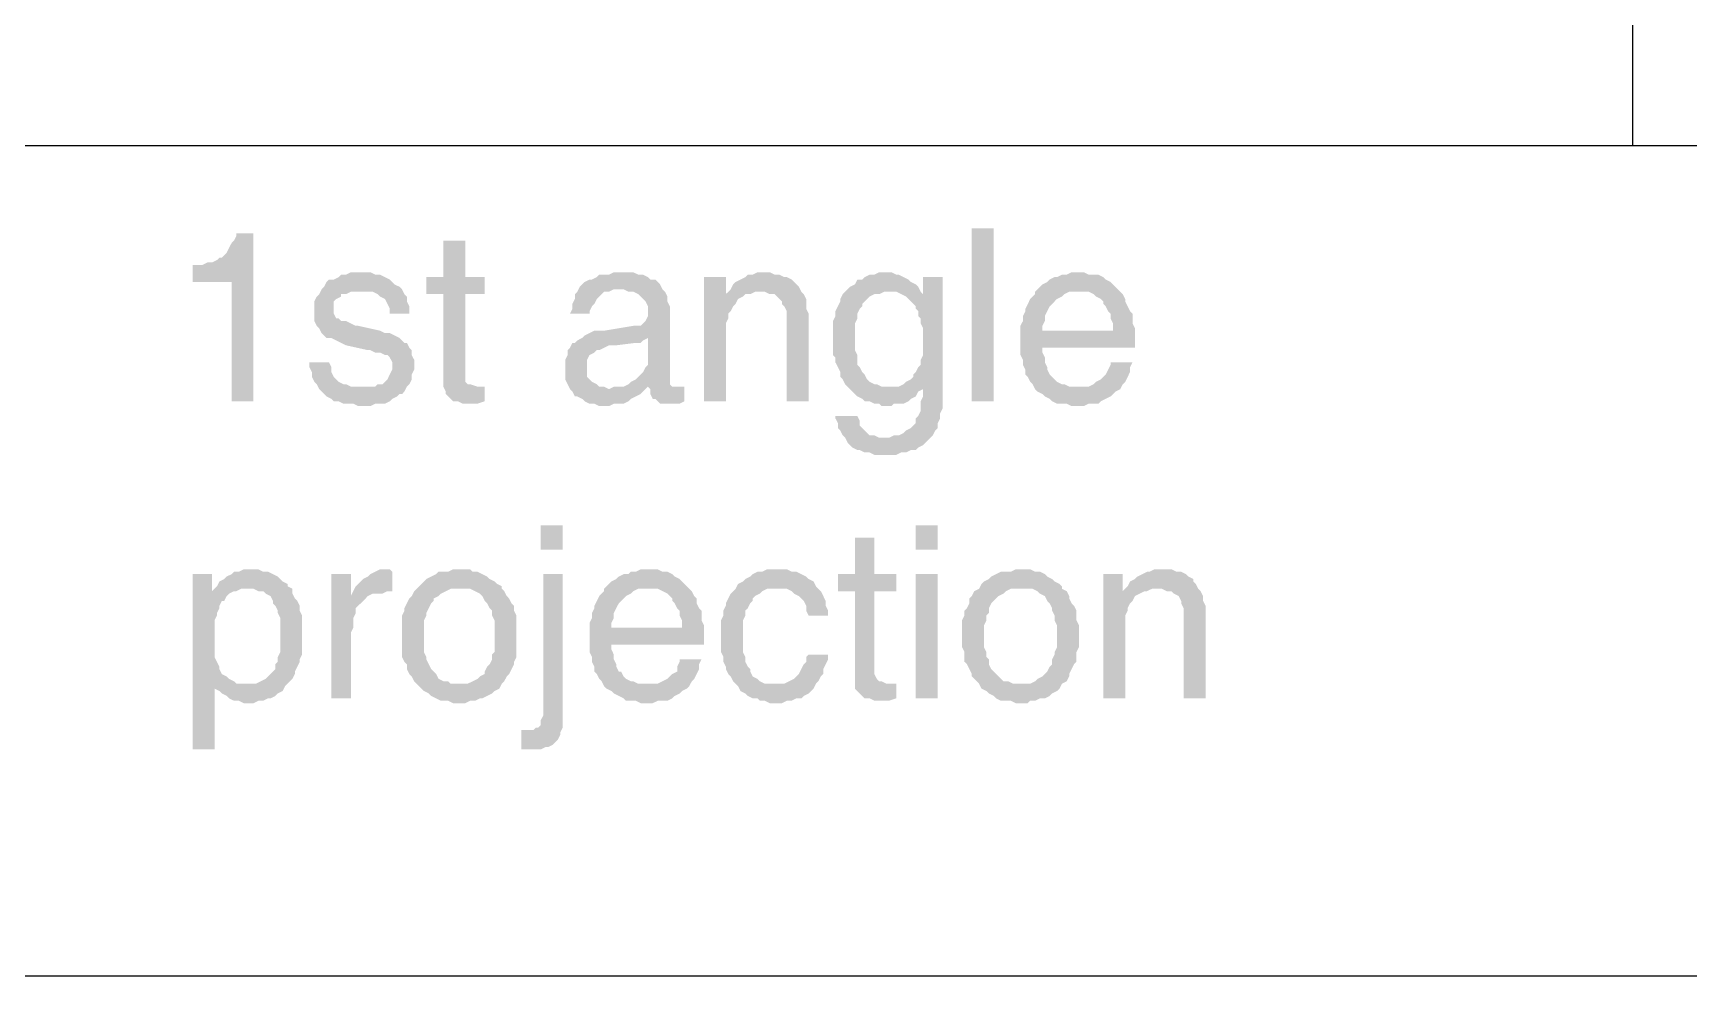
# Model space of a CAD drawing. Header units: millimetres. Extents: x 7018 to 13530, y 4187 to 5692.
# Drawn here: x 9199.14 to 9229.83, y 5414.22 to 5431.7 of the extents above; entities that cross this region are included whole.
import ezdxf

# ---------------------------------------------------------------- set-up
doc = ezdxf.new("R2010")
doc.units = ezdxf.units.MM

msp = doc.modelspace()

# ---------------------------------------------------------------- hatches: boundary and pattern name
at = {"transparency": 33554559}
for points in [[(9203.22, 5427.988), (9202.904, 5427.988), (9202.904, 5427.943), (9202.859, 5427.853), (9202.814, 5427.808), (9202.768, 5427.717), (9202.723, 5427.627), (9202.678, 5427.582), (9202.633, 5427.537), (9202.588, 5427.537), (9202.543, 5427.492), (9202.453, 5427.447), (9202.362, 5427.447), (9202.272, 5427.402), (9202.091, 5427.402), (9202.091, 5427.086), (9202.814, 5427.086), (9202.814, 5424.874), (9203.22, 5424.874)], [(9207.146, 5427.853), (9206.74, 5427.853), (9206.74, 5427.176), (9206.424, 5427.176), (9206.424, 5426.86), (9206.74, 5426.86), (9206.74, 5425.145), (9206.785, 5425.055), (9206.785, 5425.009), (9206.83, 5424.964), (9206.875, 5424.919), (9206.921, 5424.874), (9207.011, 5424.874), (9207.101, 5424.829), (9207.372, 5424.829), (9207.507, 5424.874), (9207.507, 5425.145), (9207.372, 5425.145), (9207.237, 5425.19), (9207.191, 5425.19), (9207.146, 5425.235), (9207.146, 5426.86), (9207.507, 5426.86), (9207.507, 5427.176), (9207.146, 5427.176)], [(9216.534, 5424.874), (9216.534, 5428.078), (9216.94, 5428.078), (9216.94, 5424.874)], [(9205.206, 5427.266), (9205.025, 5427.266), (9204.935, 5427.221), (9204.845, 5427.221), (9204.799, 5427.176), (9204.709, 5427.131), (9204.619, 5427.131), (9204.574, 5427.086), (9204.529, 5426.995), (9204.483, 5426.95), (9204.438, 5426.86), (9204.393, 5426.815), (9204.348, 5426.725), (9204.348, 5426.363), (9204.393, 5426.273), (9204.438, 5426.228), (9204.483, 5426.138), (9204.529, 5426.093), (9204.574, 5426.048), (9204.664, 5426.048), (9204.754, 5426.002), (9204.845, 5425.957), (9204.935, 5425.912), (9205.341, 5425.822), (9205.386, 5425.822), (9205.476, 5425.777), (9205.567, 5425.777), (9205.657, 5425.732), (9205.702, 5425.732), (9205.747, 5425.686), (9205.792, 5425.596), (9205.792, 5425.461), (9205.747, 5425.371), (9205.702, 5425.28), (9205.657, 5425.235), (9205.612, 5425.19), (9205.522, 5425.19), (9205.476, 5425.145), (9205.251, 5425.145), (9204.438, 5425.1), (9204.483, 5425.055), (9204.529, 5425.009), (9204.574, 5424.964), (9204.664, 5424.919), (9204.709, 5424.874), (9204.799, 5424.874), (9204.89, 5424.829), (9205.07, 5424.829), (9205.16, 5424.784), (9205.386, 5424.784), (9205.476, 5424.829), (9205.657, 5424.829), (9205.747, 5424.874), (9205.792, 5424.919), (9205.883, 5424.964), (9205.928, 5425.009), (9205.973, 5425.009), (9206.018, 5425.055), (9206.063, 5425.145), (9206.108, 5425.19), (9206.153, 5425.28), (9206.153, 5425.371), (9206.199, 5425.461), (9206.199, 5425.551), (9206.199, 5425.641), (9206.153, 5425.732), (9206.153, 5425.822), (9206.108, 5425.867), (9206.063, 5425.957), (9206.018, 5425.957), (9205.973, 5426.002), (9205.928, 5426.048), (9205.837, 5426.093), (9205.747, 5426.138), (9205.657, 5426.138), (9205.567, 5426.183), (9205.16, 5426.273), (9205.115, 5426.273), (9205.025, 5426.318), (9204.935, 5426.363), (9204.845, 5426.363), (9204.799, 5426.409), (9204.754, 5426.409), (9204.709, 5426.499), (9204.709, 5426.725), (9204.754, 5426.77), (9204.845, 5426.815), (9204.845, 5426.86), (9204.935, 5426.86), (9205.025, 5426.905), (9205.206, 5426.905), (9205.973, 5426.95), (9205.928, 5426.995), (9205.837, 5427.04), (9205.792, 5427.086), (9205.747, 5427.131), (9205.657, 5427.176), (9205.567, 5427.221), (9205.476, 5427.221), (9205.386, 5427.266), (9205.296, 5427.266)], [(9210.08, 5427.266), (9209.899, 5427.266), (9209.809, 5427.221), (9209.629, 5427.221), (9209.583, 5427.176), (9209.493, 5427.131), (9209.448, 5427.131), (9209.358, 5427.086), (9209.313, 5427.04), (9209.267, 5426.995), (9209.222, 5426.905), (9209.177, 5426.86), (9209.177, 5426.77), (9209.132, 5426.679), (9209.132, 5426.589), (9209.087, 5426.499), (9209.448, 5426.499), (9209.448, 5426.544), (9209.493, 5426.634), (9209.538, 5426.679), (9209.583, 5426.77), (9209.629, 5426.815), (9209.674, 5426.86), (9209.719, 5426.905), (9209.809, 5426.905), (9209.899, 5426.95), (9210.802, 5426.95), (9210.757, 5427.04), (9210.712, 5427.086), (9210.667, 5427.131), (9210.576, 5427.131), (9210.531, 5427.176), (9210.441, 5427.221), (9210.351, 5427.221), (9210.26, 5427.266), (9210.17, 5427.266)], [(9212.698, 5427.266), (9212.562, 5427.266), (9212.472, 5427.221), (9212.382, 5427.221), (9212.336, 5427.176), (9212.246, 5427.131), (9212.156, 5427.086), (9212.111, 5427.04), (9212.066, 5426.95), (9211.975, 5426.86), (9212.291, 5426.815), (9212.336, 5426.86), (9212.427, 5426.86), (9212.517, 5426.905), (9213.375, 5426.905), (9213.329, 5426.995), (9213.284, 5427.04), (9213.239, 5427.086), (9213.194, 5427.131), (9213.104, 5427.176), (9213.059, 5427.176), (9212.968, 5427.221), (9212.878, 5427.221), (9212.788, 5427.266)], [(9214.954, 5427.266), (9214.819, 5427.266), (9214.728, 5427.221), (9214.638, 5427.221), (9214.548, 5427.176), (9214.503, 5427.131), (9214.413, 5427.131), (9214.367, 5427.04), (9214.277, 5426.995), (9214.232, 5426.95), (9214.187, 5426.905), (9215.135, 5426.905), (9215.225, 5426.86), (9215.315, 5426.815), (9215.631, 5426.86), (9215.586, 5426.905), (9215.586, 5426.905), (9215.541, 5426.995), (9215.496, 5427.04), (9215.405, 5427.086), (9215.36, 5427.131), (9215.27, 5427.176), (9215.18, 5427.221), (9215.135, 5427.221), (9215.044, 5427.266)], [(9218.52, 5427.266), (9218.384, 5427.266), (9218.294, 5427.221), (9218.204, 5427.221), (9218.113, 5427.176), (9218.068, 5427.176), (9217.978, 5427.131), (9217.933, 5427.086), (9217.843, 5427.04), (9217.797, 5426.995), (9217.707, 5426.905), (9218.7, 5426.905), (9218.79, 5426.86), (9218.836, 5426.815), (9218.926, 5426.77), (9218.971, 5426.725), (9218.971, 5426.679), (9219.016, 5426.634), (9219.061, 5426.544), (9219.106, 5426.499), (9219.106, 5426.409), (9219.151, 5426.318), (9219.151, 5426.183), (9217.436, 5426.183), (9217.436, 5425.732), (9217.482, 5425.641), (9217.482, 5425.551), (9217.527, 5425.461), (9217.527, 5425.371), (9217.572, 5425.325), (9217.617, 5425.235), (9217.662, 5425.19), (9217.707, 5425.1), (9218.52, 5425.145), (9218.339, 5425.145), (9218.249, 5425.19), (9218.204, 5425.19), (9218.113, 5425.235), (9218.068, 5425.28), (9217.978, 5425.371), (9217.978, 5425.371), (9217.933, 5425.461), (9217.933, 5425.506), (9217.888, 5425.596), (9217.888, 5425.686), (9217.843, 5425.777), (9217.843, 5425.867), (9219.558, 5425.867), (9219.558, 5426.228), (9219.513, 5426.318), (9219.513, 5426.499), (9219.467, 5426.544), (9219.422, 5426.634), (9219.377, 5426.725), (9219.377, 5426.77), (9219.332, 5426.86), (9219.287, 5426.905), (9219.242, 5426.95), (9219.151, 5427.04), (9219.106, 5427.086), (9219.016, 5427.131), (9218.971, 5427.176), (9218.881, 5427.221), (9218.7, 5427.221), (9218.61, 5427.266)], [(9205.973, 5426.95), (9205.206, 5426.905), (9205.431, 5426.905), (9205.522, 5426.86), (9205.567, 5426.815), (9205.567, 5426.815), (9205.657, 5426.77), (9205.702, 5426.679), (9205.747, 5426.589), (9205.747, 5426.499), (9206.108, 5426.499), (9206.108, 5426.634), (9206.063, 5426.725), (9206.063, 5426.815), (9206.018, 5426.86)], [(9210.802, 5426.95), (9209.99, 5426.95), (9210.08, 5426.95), (9210.17, 5426.905), (9210.26, 5426.905), (9210.351, 5426.86), (9210.396, 5426.815), (9210.441, 5426.77), (9210.486, 5426.725), (9210.531, 5426.634), (9210.531, 5426.454), (9210.486, 5426.363), (9210.441, 5426.318), (9210.396, 5426.273), (9210.26, 5426.273), (9209.719, 5426.183), (9209.538, 5426.183), (9209.448, 5426.138), (9209.358, 5426.093), (9209.313, 5426.048), (9210.531, 5426.048), (9210.531, 5425.641), (9210.531, 5425.551), (9210.486, 5425.506), (9210.441, 5425.416), (9210.396, 5425.371), (9210.306, 5425.28), (9210.306, 5425.28), (9210.215, 5425.235), (9210.17, 5425.19), (9210.08, 5425.145), (9209.899, 5425.145), (9209.809, 5425.1), (9209.087, 5425.1), (9209.132, 5425.055), (9209.177, 5424.964), (9209.222, 5424.964), (9209.313, 5424.919), (9209.358, 5424.874), (9209.448, 5424.829), (9209.538, 5424.829), (9209.629, 5424.784), (9209.809, 5424.784), (9209.899, 5424.829), (9210.08, 5424.829), (9210.17, 5424.874), (9210.215, 5424.919), (9210.306, 5424.964), (9210.396, 5425.009), (9210.441, 5425.055), (9210.486, 5425.1), (9210.531, 5425.145), (9210.983, 5425.145), (9210.937, 5425.19), (9210.937, 5426.634), (9210.892, 5426.725), (9210.892, 5426.815), (9210.847, 5426.905)], [(9211.975, 5427.176), (9211.569, 5427.176), (9211.569, 5424.874), (9211.975, 5424.874), (9211.975, 5426.093), (9211.975, 5426.318), (9212.021, 5426.409), (9212.021, 5426.499), (9212.066, 5426.544), (9212.111, 5426.634), (9212.156, 5426.679), (9212.156, 5426.679), (9212.201, 5426.77), (9212.291, 5426.815), (9211.975, 5426.86)], [(9213.375, 5426.905), (9212.607, 5426.905), (9212.698, 5426.905), (9212.788, 5426.86), (9212.878, 5426.86), (9212.923, 5426.815), (9212.968, 5426.77), (9213.013, 5426.725), (9213.013, 5426.679), (9213.059, 5426.634), (9213.104, 5426.544), (9213.104, 5424.874), (9213.51, 5424.874), (9213.51, 5426.499), (9213.465, 5426.589), (9213.465, 5426.77), (9213.42, 5426.86)], [(9214.187, 5426.905), (9214.142, 5426.86), (9214.097, 5426.77), (9214.097, 5426.725), (9214.052, 5426.634), (9214.006, 5426.544), (9214.006, 5426.454), (9213.961, 5426.363), (9213.961, 5425.732), (9214.006, 5425.686), (9214.006, 5425.596), (9214.052, 5425.506), (9214.097, 5425.416), (9214.097, 5425.325), (9214.142, 5425.28), (9214.187, 5425.19), (9214.232, 5425.145), (9214.277, 5425.1), (9214.367, 5425.009), (9214.413, 5424.964), (9214.503, 5424.919), (9214.548, 5424.874), (9214.638, 5424.874), (9214.728, 5424.829), (9214.819, 5424.829), (9214.864, 5424.784), (9215.044, 5424.784), (9215.09, 5424.829), (9215.27, 5424.829), (9215.36, 5424.874), (9215.405, 5424.919), (9215.496, 5424.964), (9215.541, 5425.055), (9215.631, 5425.1), (9215.631, 5425.1), (9214.999, 5425.145), (9214.864, 5425.145), (9214.774, 5425.19), (9214.728, 5425.19), (9214.638, 5425.235), (9214.593, 5425.28), (9214.548, 5425.371), (9214.503, 5425.416), (9214.458, 5425.506), (9214.413, 5425.551), (9214.413, 5425.732), (9214.367, 5425.822), (9214.367, 5426.318), (9214.413, 5426.409), (9214.413, 5426.499), (9214.458, 5426.589), (9214.503, 5426.634), (9214.503, 5426.679), (9214.548, 5426.725), (9214.593, 5426.77), (9214.638, 5426.815), (9214.728, 5426.86), (9214.819, 5426.86), (9214.909, 5426.905), (9214.999, 5426.905)], [(9215.992, 5427.176), (9215.631, 5427.176), (9215.631, 5426.86), (9215.315, 5426.815), (9215.36, 5426.77), (9215.405, 5426.725), (9215.496, 5426.634), (9215.496, 5426.589), (9215.541, 5426.544), (9215.541, 5426.454), (9215.586, 5426.409), (9215.586, 5426.318), (9215.631, 5426.228), (9215.631, 5425.732), (9215.586, 5425.641), (9215.586, 5425.551), (9215.541, 5425.506), (9215.496, 5425.416), (9215.451, 5425.371), (9215.451, 5425.325), (9215.405, 5425.28), (9215.315, 5425.235), (9215.27, 5425.19), (9215.18, 5425.145), (9214.999, 5425.145), (9215.631, 5425.1), (9215.631, 5424.964), (9215.586, 5424.874), (9215.586, 5424.694), (9215.541, 5424.603), (9215.496, 5424.558), (9215.496, 5424.468), (9215.451, 5424.423), (9215.405, 5424.378), (9215.315, 5424.333), (9215.27, 5424.287), (9215.18, 5424.242), (9215.09, 5424.242), (9214.999, 5424.197), (9214.909, 5424.197), (9215.767, 5424.197), (9215.812, 5424.242), (9215.857, 5424.333), (9215.902, 5424.378), (9215.902, 5424.468), (9215.947, 5424.558), (9215.947, 5424.648), (9215.992, 5424.739), (9215.992, 5425.009)], [(9217.707, 5426.905), (9217.707, 5426.86), (9217.662, 5426.815), (9217.617, 5426.77), (9217.572, 5426.679), (9217.527, 5426.589), (9217.527, 5426.544), (9217.482, 5426.454), (9217.482, 5426.363), (9217.436, 5426.273), (9217.436, 5426.183), (9217.843, 5426.183), (9217.843, 5426.273), (9217.888, 5426.363), (9217.888, 5426.454), (9217.933, 5426.544), (9217.978, 5426.634), (9218.023, 5426.679), (9218.068, 5426.725), (9218.113, 5426.77), (9218.204, 5426.815), (9218.249, 5426.86), (9218.339, 5426.905), (9218.52, 5426.905)], [(9209.313, 5426.048), (9209.222, 5426.002), (9209.177, 5425.957), (9209.132, 5425.957), (9209.087, 5425.867), (9209.042, 5425.822), (9209.042, 5425.732), (9208.997, 5425.641), (9208.997, 5425.461), (9208.997, 5425.28), (9209.042, 5425.19), (9209.087, 5425.1), (9209.809, 5425.1), (9209.719, 5425.145), (9209.629, 5425.145), (9209.583, 5425.19), (9209.493, 5425.235), (9209.448, 5425.28), (9209.403, 5425.325), (9209.403, 5425.641), (9209.448, 5425.732), (9209.538, 5425.777), (9209.583, 5425.822), (9209.629, 5425.822), (9209.719, 5425.867), (9209.809, 5425.912), (9209.944, 5425.912), (9210.306, 5425.957), (9210.396, 5425.957), (9210.441, 5426.002), (9210.531, 5426.048)], [(9204.619, 5425.596), (9204.258, 5425.596), (9204.258, 5425.506), (9204.303, 5425.416), (9204.303, 5425.325), (9204.348, 5425.235), (9204.393, 5425.19), (9204.438, 5425.1), (9205.251, 5425.145), (9205.025, 5425.145), (9204.935, 5425.19), (9204.89, 5425.19), (9204.799, 5425.235), (9204.754, 5425.28), (9204.709, 5425.325), (9204.664, 5425.416), (9204.664, 5425.506)], [(9219.513, 5425.596), (9219.106, 5425.596), (9219.106, 5425.551), (9219.061, 5425.461), (9219.016, 5425.371), (9218.971, 5425.325), (9218.926, 5425.28), (9218.836, 5425.235), (9218.79, 5425.19), (9218.7, 5425.145), (9218.52, 5425.145), (9217.707, 5425.1), (9217.707, 5425.1), (9217.752, 5425.055), (9217.843, 5425.009), (9217.888, 5424.964), (9217.978, 5424.919), (9218.023, 5424.874), (9218.113, 5424.829), (9218.294, 5424.829), (9218.384, 5424.784), (9218.61, 5424.784), (9218.7, 5424.829), (9218.881, 5424.829), (9218.926, 5424.874), (9219.016, 5424.919), (9219.106, 5424.964), (9219.151, 5425.009), (9219.197, 5425.055), (9219.287, 5425.1), (9219.332, 5425.19), (9219.377, 5425.235), (9219.422, 5425.325), (9219.467, 5425.416), (9219.467, 5425.506)], [(9210.983, 5425.145), (9210.531, 5425.145), (9210.576, 5425.1), (9211.073, 5425.145), (9211.028, 5425.145)], [(9211.208, 5425.145), (9211.073, 5425.145), (9210.576, 5425.1), (9210.576, 5425.009), (9210.621, 5424.919), (9210.667, 5424.919), (9210.712, 5424.874), (9210.757, 5424.829), (9211.118, 5424.829), (9211.208, 5424.874)], [(9214.413, 5424.603), (9214.006, 5424.603), (9214.006, 5424.558), (9214.052, 5424.468), (9214.052, 5424.378), (9214.097, 5424.333), (9214.142, 5424.242), (9214.187, 5424.197), (9214.232, 5424.107), (9214.277, 5424.062), (9214.322, 5424.017), (9214.413, 5423.971), (9214.458, 5423.971), (9214.548, 5423.926), (9214.638, 5423.926), (9214.728, 5423.881), (9215.135, 5423.881), (9215.225, 5423.926), (9215.315, 5423.926), (9215.405, 5423.971), (9215.496, 5423.971), (9215.541, 5424.017), (9215.631, 5424.062), (9215.676, 5424.107), (9215.721, 5424.152), (9215.767, 5424.197), (9214.819, 5424.197), (9214.728, 5424.242), (9214.638, 5424.242), (9214.593, 5424.287), (9214.548, 5424.333), (9214.458, 5424.423), (9214.458, 5424.513)], [(9208.952, 5422.121), (9208.952, 5422.572), (9208.545, 5422.572), (9208.545, 5422.121)], [(9214.728, 5422.347), (9214.367, 5422.347), (9214.367, 5421.67), (9214.052, 5421.67), (9214.052, 5421.354), (9214.367, 5421.354), (9214.367, 5419.549), (9214.413, 5419.503), (9214.458, 5419.458), (9214.503, 5419.413), (9214.548, 5419.368), (9214.638, 5419.368), (9214.728, 5419.323), (9214.999, 5419.323), (9215.135, 5419.368), (9215.135, 5419.639), (9214.954, 5419.639), (9214.864, 5419.684), (9214.819, 5419.684), (9214.774, 5419.729), (9214.728, 5419.819), (9214.728, 5421.354), (9215.135, 5421.354), (9215.135, 5421.67), (9214.728, 5421.67)], [(9215.902, 5422.121), (9215.902, 5422.572), (9215.496, 5422.572), (9215.496, 5422.121)], [(9203.13, 5421.76), (9203.039, 5421.76), (9202.949, 5421.715), (9202.859, 5421.715), (9202.814, 5421.67), (9202.723, 5421.625), (9202.678, 5421.579), (9202.588, 5421.534), (9202.543, 5421.444), (9202.498, 5421.399), (9202.453, 5421.354), (9202.904, 5421.354), (9202.994, 5421.399), (9203.084, 5421.399), (9203.852, 5421.444), (9203.852, 5421.489), (9203.761, 5421.534), (9203.716, 5421.579), (9203.671, 5421.625), (9203.581, 5421.67), (9203.491, 5421.715), (9203.4, 5421.715), (9203.31, 5421.76), (9203.22, 5421.76)], [(9205.657, 5421.76), (9205.567, 5421.76), (9205.476, 5421.715), (9205.386, 5421.67), (9205.341, 5421.625), (9205.251, 5421.579), (9205.206, 5421.534), (9205.115, 5421.444), (9205.115, 5421.444), (9205.07, 5421.354), (9205.792, 5421.354), (9205.792, 5421.715), (9205.747, 5421.76)], [(9207.011, 5421.76), (9206.921, 5421.76), (9206.83, 5421.715), (9206.65, 5421.715), (9206.605, 5421.67), (9206.514, 5421.625), (9206.424, 5421.579), (9206.379, 5421.534), (9206.334, 5421.489), (9206.244, 5421.399), (9206.244, 5421.399), (9206.199, 5421.354), (9206.153, 5421.264), (9206.108, 5421.218), (9206.063, 5421.128), (9206.018, 5421.038), (9206.018, 5420.993), (9205.973, 5420.902), (9205.973, 5420.135), (9206.018, 5420.045), (9206.063, 5420), (9206.063, 5419.91), (9206.108, 5419.819), (9206.153, 5419.774), (9206.199, 5419.684), (9206.244, 5419.639), (9207.011, 5419.639), (9206.875, 5419.639), (9206.83, 5419.684), (9206.74, 5419.684), (9206.65, 5419.729), (9206.605, 5419.819), (9206.56, 5419.864), (9206.514, 5419.91), (9206.469, 5420), (9206.424, 5420.09), (9206.424, 5420.135), (9206.379, 5420.225), (9206.379, 5420.812), (9206.424, 5420.902), (9206.424, 5420.948), (9206.469, 5421.038), (9206.514, 5421.128), (9206.56, 5421.173), (9206.56, 5421.218), (9206.65, 5421.264), (9206.695, 5421.309), (9206.785, 5421.354), (9206.875, 5421.399), (9207.011, 5421.399), (9207.823, 5421.444), (9207.733, 5421.489), (9207.688, 5421.534), (9207.598, 5421.579), (9207.552, 5421.625), (9207.462, 5421.67), (9207.372, 5421.715), (9207.282, 5421.715), (9207.237, 5421.76), (9207.146, 5421.76)], [(9210.531, 5421.76), (9210.396, 5421.76), (9210.306, 5421.715), (9210.215, 5421.715), (9210.17, 5421.67), (9210.08, 5421.67), (9209.99, 5421.625), (9209.944, 5421.579), (9209.854, 5421.534), (9209.809, 5421.489), (9209.719, 5421.399), (9210.712, 5421.399), (9210.802, 5421.354), (9210.892, 5421.309), (9210.937, 5421.264), (9210.983, 5421.218), (9210.983, 5421.173), (9211.028, 5421.128), (9211.073, 5421.038), (9211.118, 5420.993), (9211.118, 5420.902), (9211.163, 5420.812), (9211.163, 5420.677), (9209.448, 5420.677), (9209.448, 5420.225), (9209.493, 5420.135), (9209.493, 5420.045), (9209.538, 5419.955), (9209.538, 5419.864), (9209.583, 5419.819), (9209.629, 5419.729), (9209.674, 5419.684), (9209.719, 5419.594), (9210.531, 5419.639), (9210.351, 5419.639), (9210.26, 5419.684), (9210.215, 5419.684), (9210.125, 5419.729), (9210.08, 5419.774), (9210.035, 5419.864), (9209.99, 5419.864), (9209.944, 5419.955), (9209.944, 5420), (9209.899, 5420.09), (9209.899, 5420.18), (9209.854, 5420.271), (9209.854, 5420.361), (9211.569, 5420.361), (9211.569, 5420.722), (9211.524, 5420.812), (9211.524, 5420.993), (9211.479, 5421.038), (9211.434, 5421.128), (9211.434, 5421.218), (9211.389, 5421.264), (9211.344, 5421.354), (9211.298, 5421.399), (9211.253, 5421.444), (9211.163, 5421.534), (9211.118, 5421.579), (9211.028, 5421.625), (9210.983, 5421.67), (9210.892, 5421.715), (9210.802, 5421.715), (9210.712, 5421.76), (9210.621, 5421.76)], [(9212.923, 5421.76), (9212.743, 5421.76), (9212.652, 5421.715), (9212.562, 5421.715), (9212.472, 5421.67), (9212.427, 5421.625), (9212.336, 5421.579), (9212.291, 5421.534), (9212.201, 5421.489), (9212.156, 5421.399), (9213.104, 5421.399), (9213.194, 5421.354), (9213.239, 5421.309), (9213.329, 5421.264), (9213.375, 5421.218), (9213.42, 5421.173), (9213.465, 5421.083), (9213.465, 5420.993), (9213.51, 5420.902), (9213.871, 5420.902), (9213.871, 5420.993), (9213.826, 5421.083), (9213.826, 5421.173), (9213.781, 5421.264), (9213.736, 5421.354), (9213.69, 5421.399), (9213.645, 5421.444), (9213.6, 5421.534), (9213.6, 5421.534), (9213.51, 5421.579), (9213.465, 5421.625), (9213.375, 5421.67), (9213.284, 5421.715), (9213.194, 5421.715), (9213.104, 5421.76), (9213.013, 5421.76)], [(9217.436, 5421.76), (9217.346, 5421.76), (9217.256, 5421.715), (9217.075, 5421.715), (9216.985, 5421.67), (9216.895, 5421.625), (9216.85, 5421.579), (9216.759, 5421.534), (9216.714, 5421.489), (9216.669, 5421.399), (9216.669, 5421.399), (9216.579, 5421.354), (9216.534, 5421.264), (9216.489, 5421.218), (9216.489, 5421.128), (9216.444, 5421.038), (9216.398, 5420.993), (9216.398, 5420.902), (9216.353, 5420.812), (9216.353, 5420.316), (9216.398, 5420.225), (9216.398, 5420.045), (9216.444, 5420), (9216.489, 5419.91), (9216.534, 5419.819), (9216.534, 5419.774), (9216.624, 5419.684), (9216.669, 5419.639), (9217.436, 5419.639), (9217.301, 5419.639), (9217.211, 5419.684), (9217.12, 5419.684), (9217.075, 5419.729), (9216.985, 5419.819), (9216.94, 5419.864), (9216.895, 5419.91), (9216.85, 5420), (9216.85, 5420.09), (9216.805, 5420.135), (9216.805, 5420.225), (9216.759, 5420.316), (9216.759, 5420.722), (9216.805, 5420.812), (9216.805, 5420.902), (9216.85, 5420.948), (9216.85, 5421.038), (9216.895, 5421.128), (9216.94, 5421.173), (9216.985, 5421.218), (9217.03, 5421.264), (9217.12, 5421.309), (9217.166, 5421.354), (9217.256, 5421.399), (9217.436, 5421.399), (9218.204, 5421.444), (9218.159, 5421.489), (9218.068, 5421.534), (9218.023, 5421.579), (9217.933, 5421.625), (9217.888, 5421.67), (9217.797, 5421.715), (9217.707, 5421.715), (9217.617, 5421.76), (9217.527, 5421.76)], [(9220.054, 5421.76), (9219.919, 5421.76), (9219.828, 5421.715), (9219.783, 5421.715), (9219.693, 5421.67), (9219.603, 5421.625), (9219.558, 5421.579), (9219.467, 5421.534), (9219.422, 5421.444), (9219.332, 5421.354), (9219.648, 5421.309), (9219.738, 5421.354), (9219.783, 5421.354), (9219.874, 5421.399), (9220.731, 5421.399), (9220.686, 5421.489), (9220.641, 5421.534), (9220.641, 5421.579), (9220.551, 5421.625), (9220.505, 5421.67), (9220.415, 5421.715), (9220.325, 5421.715), (9220.235, 5421.76), (9220.144, 5421.76)], [(9202.453, 5421.67), (9202.091, 5421.67), (9202.091, 5418.42), (9202.498, 5418.42), (9202.498, 5419.594), (9203.084, 5419.639), (9202.904, 5419.639), (9202.859, 5419.684), (9202.768, 5419.729), (9202.723, 5419.774), (9202.633, 5419.819), (9202.588, 5419.91), (9202.588, 5419.955), (9202.543, 5420.045), (9202.498, 5420.135), (9202.498, 5420.812), (9202.543, 5420.902), (9202.543, 5420.948), (9202.588, 5421.038), (9202.588, 5421.083), (9202.633, 5421.173), (9202.678, 5421.173), (9202.723, 5421.264), (9202.768, 5421.309), (9202.859, 5421.354), (9202.453, 5421.354)], [(9203.852, 5421.444), (9203.084, 5421.399), (9203.22, 5421.399), (9203.31, 5421.354), (9203.4, 5421.354), (9203.445, 5421.309), (9203.536, 5421.264), (9203.581, 5421.173), (9203.581, 5421.128), (9203.626, 5421.083), (9203.671, 5420.993), (9203.671, 5420.948), (9203.716, 5420.857), (9203.716, 5420.541), (9203.716, 5420.225), (9203.671, 5420.135), (9203.671, 5420.045), (9203.626, 5420), (9203.626, 5419.91), (9203.581, 5419.864), (9203.536, 5419.819), (9203.491, 5419.774), (9203.445, 5419.729), (9203.355, 5419.684), (9203.265, 5419.639), (9203.084, 5419.639), (9202.498, 5419.594), (9202.498, 5419.549), (9202.588, 5419.503), (9202.633, 5419.458), (9202.723, 5419.413), (9202.768, 5419.368), (9202.859, 5419.323), (9202.949, 5419.323), (9203.039, 5419.278), (9203.22, 5419.278), (9203.31, 5419.323), (9203.4, 5419.323), (9203.491, 5419.368), (9203.536, 5419.368), (9203.626, 5419.413), (9203.671, 5419.458), (9203.761, 5419.503), (9203.807, 5419.594), (9203.852, 5419.639), (9203.897, 5419.684), (9203.942, 5419.729), (9203.987, 5419.819), (9203.987, 5419.864), (9204.032, 5419.955), (9204.077, 5420.045), (9204.077, 5420.09), (9204.122, 5420.18), (9204.122, 5420.902), (9204.077, 5420.993), (9204.077, 5421.083), (9204.032, 5421.173), (9203.987, 5421.218), (9203.942, 5421.309), (9203.942, 5421.399)], [(9205.025, 5421.67), (9204.664, 5421.67), (9204.664, 5419.368), (9205.025, 5419.368), (9205.025, 5420.587), (9205.07, 5420.677), (9205.07, 5420.857), (9205.115, 5420.948), (9205.115, 5421.038), (9205.16, 5421.083), (9205.206, 5421.128), (9205.251, 5421.173), (9205.296, 5421.218), (9205.341, 5421.264), (9205.025, 5421.264)], [(9207.823, 5421.444), (9207.011, 5421.399), (9207.237, 5421.399), (9207.327, 5421.354), (9207.417, 5421.309), (9207.462, 5421.264), (9207.507, 5421.173), (9207.552, 5421.128), (9207.598, 5421.038), (9207.643, 5420.993), (9207.643, 5420.902), (9207.688, 5420.812), (9207.688, 5420.225), (9207.643, 5420.18), (9207.643, 5420.09), (9207.598, 5420), (9207.552, 5419.955), (9207.507, 5419.864), (9207.507, 5419.819), (9207.417, 5419.774), (9207.372, 5419.729), (9207.282, 5419.684), (9207.191, 5419.639), (9206.244, 5419.639), (9206.334, 5419.549), (9206.379, 5419.503), (9206.469, 5419.458), (9206.514, 5419.413), (9206.605, 5419.368), (9206.695, 5419.323), (9206.83, 5419.323), (9206.921, 5419.278), (9207.146, 5419.278), (9207.237, 5419.323), (9207.327, 5419.323), (9207.417, 5419.368), (9207.462, 5419.368), (9207.552, 5419.413), (9207.643, 5419.458), (9207.688, 5419.503), (9207.778, 5419.549), (9207.823, 5419.639), (9207.823, 5419.639), (9207.868, 5419.684), (9207.914, 5419.774), (9207.959, 5419.819), (9208.004, 5419.91), (9208.049, 5420), (9208.049, 5420.045), (9208.094, 5420.135), (9208.094, 5420.541), (9208.094, 5420.902), (9208.049, 5420.993), (9208.049, 5421.083), (9208.004, 5421.128), (9207.959, 5421.218), (9207.914, 5421.264), (9207.868, 5421.354), (9207.823, 5421.399)], [(9208.952, 5421.67), (9208.591, 5421.67), (9208.591, 5419.052), (9208.545, 5418.962), (9208.545, 5418.872), (9208.5, 5418.826), (9208.455, 5418.826), (9208.41, 5418.781), (9208.184, 5418.781), (9208.184, 5418.42), (9208.545, 5418.42), (9208.636, 5418.465), (9208.681, 5418.465), (9208.771, 5418.51), (9208.816, 5418.556), (9208.861, 5418.601), (9208.906, 5418.691), (9208.906, 5418.736), (9208.952, 5418.826), (9208.952, 5419.052)], [(9209.719, 5421.399), (9209.719, 5421.354), (9209.674, 5421.309), (9209.629, 5421.264), (9209.583, 5421.173), (9209.538, 5421.083), (9209.538, 5421.038), (9209.493, 5420.948), (9209.493, 5420.857), (9209.448, 5420.767), (9209.448, 5420.677), (9209.854, 5420.677), (9209.854, 5420.767), (9209.899, 5420.857), (9209.899, 5420.948), (9209.944, 5421.038), (9209.99, 5421.128), (9210.035, 5421.173), (9210.08, 5421.218), (9210.125, 5421.264), (9210.215, 5421.309), (9210.26, 5421.354), (9210.351, 5421.399), (9210.531, 5421.399)], [(9212.156, 5421.399), (9212.111, 5421.354), (9212.066, 5421.309), (9212.021, 5421.218), (9211.975, 5421.128), (9211.975, 5421.083), (9211.93, 5420.993), (9211.93, 5420.902), (9211.885, 5420.812), (9211.885, 5420.225), (9211.93, 5420.135), (9211.93, 5420.045), (9211.975, 5419.955), (9211.975, 5419.91), (9212.021, 5419.819), (9212.066, 5419.774), (9212.111, 5419.684), (9212.156, 5419.639), (9212.923, 5419.639), (9212.698, 5419.639), (9212.607, 5419.684), (9212.562, 5419.729), (9212.472, 5419.774), (9212.427, 5419.864), (9212.427, 5419.91), (9212.382, 5419.955), (9212.336, 5420.045), (9212.336, 5420.135), (9212.291, 5420.225), (9212.291, 5420.812), (9212.336, 5420.902), (9212.336, 5420.993), (9212.382, 5421.038), (9212.427, 5421.128), (9212.472, 5421.173), (9212.472, 5421.218), (9212.517, 5421.264), (9212.607, 5421.309), (9212.652, 5421.354), (9212.743, 5421.399), (9212.923, 5421.399)], [(9215.902, 5419.368), (9215.902, 5421.67), (9215.496, 5421.67), (9215.496, 5419.368)], [(9218.204, 5421.444), (9217.436, 5421.399), (9217.662, 5421.399), (9217.752, 5421.354), (9217.797, 5421.309), (9217.888, 5421.264), (9217.933, 5421.173), (9217.978, 5421.128), (9218.023, 5421.038), (9218.023, 5420.993), (9218.068, 5420.902), (9218.068, 5420.812), (9218.113, 5420.722), (9218.113, 5420.316), (9218.068, 5420.225), (9218.068, 5420.18), (9218.023, 5420.09), (9218.023, 5420), (9217.978, 5419.955), (9217.933, 5419.864), (9217.888, 5419.819), (9217.843, 5419.774), (9217.752, 5419.729), (9217.707, 5419.684), (9217.617, 5419.639), (9216.669, 5419.639), (9216.714, 5419.549), (9216.805, 5419.503), (9216.85, 5419.458), (9216.94, 5419.413), (9216.985, 5419.368), (9217.075, 5419.323), (9217.256, 5419.323), (9217.346, 5419.278), (9217.572, 5419.278), (9217.617, 5419.323), (9217.707, 5419.323), (9217.797, 5419.368), (9217.888, 5419.368), (9217.978, 5419.413), (9218.023, 5419.458), (9218.113, 5419.503), (9218.159, 5419.549), (9218.204, 5419.639), (9218.204, 5419.639), (9218.294, 5419.684), (9218.339, 5419.774), (9218.339, 5419.819), (9218.384, 5419.91), (9218.429, 5420), (9218.474, 5420.045), (9218.474, 5420.225), (9218.52, 5420.316), (9218.52, 5420.541), (9218.52, 5420.722), (9218.474, 5420.812), (9218.474, 5420.993), (9218.429, 5421.083), (9218.384, 5421.128), (9218.339, 5421.218), (9218.339, 5421.264), (9218.294, 5421.354), (9218.204, 5421.399)], [(9219.332, 5421.67), (9218.971, 5421.67), (9218.971, 5419.368), (9219.377, 5419.368), (9219.377, 5420.587), (9219.377, 5420.902), (9219.422, 5420.993), (9219.422, 5421.038), (9219.467, 5421.128), (9219.513, 5421.173), (9219.513, 5421.173), (9219.558, 5421.264), (9219.648, 5421.309), (9219.332, 5421.354)], [(9220.731, 5421.399), (9219.964, 5421.399), (9220.054, 5421.399), (9220.144, 5421.354), (9220.235, 5421.354), (9220.28, 5421.309), (9220.37, 5421.264), (9220.37, 5421.264), (9220.415, 5421.173), (9220.415, 5421.128), (9220.46, 5421.038), (9220.46, 5419.368), (9220.866, 5419.368), (9220.866, 5421.083), (9220.821, 5421.173), (9220.821, 5421.264), (9220.776, 5421.354)], [(9205.07, 5421.354), (9205.025, 5421.264), (9205.341, 5421.264), (9205.431, 5421.309), (9205.612, 5421.309), (9205.702, 5421.354)], [(9213.871, 5420.18), (9213.51, 5420.18), (9213.465, 5420.135), (9213.465, 5420.045), (9213.42, 5420), (9213.375, 5419.91), (9213.329, 5419.819), (9213.284, 5419.774), (9213.239, 5419.729), (9213.149, 5419.684), (9213.059, 5419.639), (9212.156, 5419.639), (9212.201, 5419.594), (9212.246, 5419.503), (9212.336, 5419.458), (9212.382, 5419.413), (9212.472, 5419.368), (9212.562, 5419.368), (9212.607, 5419.323), (9212.698, 5419.323), (9212.788, 5419.278), (9213.013, 5419.278), (9213.104, 5419.323), (9213.194, 5419.323), (9213.284, 5419.368), (9213.375, 5419.368), (9213.42, 5419.413), (9213.51, 5419.458), (9213.555, 5419.503), (9213.6, 5419.549), (9213.645, 5419.639), (9213.69, 5419.684), (9213.736, 5419.774), (9213.781, 5419.819), (9213.781, 5419.91), (9213.826, 5420), (9213.871, 5420.09)], [(9211.524, 5420.09), (9211.118, 5420.09), (9211.118, 5420.045), (9211.073, 5419.955), (9211.073, 5419.864), (9210.983, 5419.819), (9210.937, 5419.774), (9210.892, 5419.729), (9210.802, 5419.684), (9210.712, 5419.639), (9210.531, 5419.639), (9209.719, 5419.594), (9209.719, 5419.594), (9209.764, 5419.549), (9209.854, 5419.503), (9209.899, 5419.458), (9209.99, 5419.413), (9210.08, 5419.368), (9210.125, 5419.323), (9210.306, 5419.323), (9210.396, 5419.278), (9210.621, 5419.278), (9210.712, 5419.323), (9210.892, 5419.323), (9210.983, 5419.368), (9211.028, 5419.413), (9211.118, 5419.458), (9211.163, 5419.503), (9211.253, 5419.549), (9211.298, 5419.594), (9211.344, 5419.684), (9211.389, 5419.729), (9211.434, 5419.819), (9211.479, 5419.91), (9211.479, 5420)]]:
    msp.add_hatch(color=256, dxfattribs=at).paths.add_polyline_path(points)

# ---------------------------------------------------------------- linework, layer by layer
msp.add_line((9228.779, 5685.574), (9228.779, 5429.613))
for points in [[(8901.493, 5429.613), (9297.931, 5429.613)], [(8901.493, 5414.223), (9250.563, 5414.223)]]:
    msp.add_lwpolyline(points)

doc.saveas('drawing.dxf')
